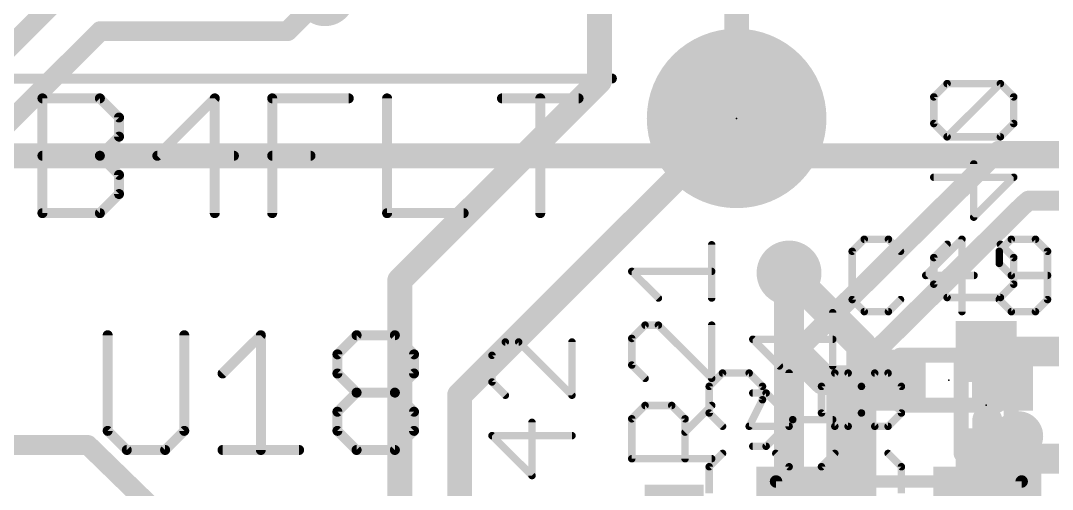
# Model space of a CAD drawing. Extents: x -18 to 144, y -21 to 125.
# Drawn here: x 43.38 to 53.89, y 79.15 to 83.93 of the extents above; entities that cross this region are included whole.
import ezdxf

# ---------------------------------------------------------------- set-up
doc = ezdxf.new("R2010")
doc.units = 0
for name, color, linetype in [('1', 22, 'CONTINUOUS'), ('15', 23, 'CONTINUOUS'), ('16', 132, 'CONTINUOUS'), ('17', 1, 'CONTINUOUS'), ('18', 110, 'CONTINUOUS'), ('2', 110, 'CONTINUOUS'), ('21', 253, 'CONTINUOUS'), ('22', 251, 'CONTINUOUS'), ('23', 53, 'CONTINUOUS'), ('24', 53, 'CONTINUOUS'), ('25', 253, 'CONTINUOUS'), ('27', 252, 'CONTINUOUS'), ('28', 251, 'CONTINUOUS')]:
    doc.layers.add(name, color=color, linetype=linetype)

# ---------------------------------------------------------------- blocks, each defined once
blk = doc.blocks.new('ROUNDP')
at = {"const_width": 0.5}
blk.add_lwpolyline([(0, -0.25, 1), (0, 0.25, 1), (0, -0.25)], format="xyb", dxfattribs=at)
blk = doc.blocks.new('RECT')
blk.add_solid([(-0.5, -0.5), (0.5, -0.5), (-0.5, 0.5), (0.5, 0.5)])
blk = doc.blocks.new('ROUNDV')
at = {"const_width": 0.5}
blk.add_lwpolyline([(0, -0.25, 1), (0, 0.25, 1), (0, -0.25)], format="xyb", dxfattribs=at)

msp = doc.modelspace()

# ---------------------------------------------------------------- linework, layer by layer
at = {"layer": '1'}
for points, const_width in [([(50.673, 82.931), (50.673, 84.655)], 0.254), ([(51.2064, 80.6196), (51.2064, 81.3562)], 0.3048), ([(51.2064, 78.8956), (51.2064, 80.6196)], 0.3048), ([(51.562, 80.264), (51.2064, 80.6196)], 0.3048), ([(52.2859, 80.264), (51.562, 80.264)], 0.3048), ([(53.224, 79.8559), (53.3781, 80.264)], 0.1524), ([(53.224, 78.932), (53.224, 79.8559)], 0.3048), ([(44.069, 79.6036), (38.3032, 79.6036)], 0.2032), ([(45.0596, 78.6384), (44.069, 79.6036)], 0.2032)]:
    msp.add_lwpolyline(points, dxfattribs=dict(at, const_width=const_width))
for points, const_width in [([(50.6095, 82.931, 1), (50.7365, 82.931)], 0.127), ([(51.2826, 81.3562, 1), (51.1302, 81.3562)], 0.1524), ([(51.2826, 80.6196, 1), (51.1302, 80.6196)], 0.1524), ([(51.2603, 80.6735, 1), (51.1525, 80.5657)], 0.1524), ([(51.1302, 80.6196, 1), (51.2826, 80.6196)], 0.1524), ([(51.562, 80.3402, 1), (51.562, 80.1878)], 0.1524), ([(51.5081, 80.2101, 1), (51.6159, 80.3179)], 0.1524), ([(52.2859, 80.1878, 1), (52.2859, 80.3402)], 0.1524), ([(53.4137, 80.2505, 1), (53.3425, 80.2775)], 0.0762), ([(53.3002, 79.8559, 1), (53.1478, 79.8559)], 0.1524), ([(53.1884, 79.8694, 1), (53.2596, 79.8424)], 0.0762), ([(44.1045, 79.64, 1), (44.0335, 79.5672)], 0.1016), ([(44.069, 79.5528, 1), (44.069, 79.6544)], 0.1016)]:
    msp.add_lwpolyline(points, format="xyb", dxfattribs=dict(at, const_width=const_width))
at = {"layer": '15'}
for points, const_width in [([(44.069, 84.455), (42.672, 83.058)], 0.2032), ([(46.4566, 84.1756), (46.101, 83.82)], 0.2032), ([(44.196, 83.82), (42.926, 82.55)], 0.2032), ([(46.101, 83.82), (44.196, 83.82)], 0.2032), ([(38.608, 82.55), (68.58, 82.55)], 0.254)]:
    msp.add_lwpolyline(points, dxfattribs=dict(at, const_width=const_width))
at = {"layer": '15', "const_width": 0.1016}
for points in [[(44.196, 83.8708, 1), (44.196, 83.7692)], [(44.2319, 83.7841, 1), (44.1601, 83.8559)], [(46.101, 83.7692, 1), (46.101, 83.8708)], [(46.0651, 83.8559, 1), (46.1369, 83.7841)]]:
    msp.add_lwpolyline(points, format="xyb", dxfattribs=at)
at = {"layer": '16'}
for points, const_width in [([(49.276, 83.312), (49.276, 84.074)], 0.254), ([(47.244, 81.28), (49.276, 83.312)], 0.254), ([(47.8536, 80.1116), (50.673, 82.931)], 0.254), ([(51.943, 80.6196), (51.2064, 81.3562)], 0.3048), ([(47.244, 76.708), (47.244, 81.28)], 0.254), ([(51.943, 78.3971), (51.943, 80.6196)], 0.3048), ([(53.213, 80.5561), (54.356, 80.5561)], 0.3048), ([(47.8536, 76.3016), (47.8536, 80.1116)], 0.254), ([(53.213, 79.4639), (54.356, 79.4639)], 0.3048)]:
    msp.add_lwpolyline(points, dxfattribs=dict(at, const_width=const_width))
for points, const_width in [([(49.3209, 83.2671, 1), (49.2311, 83.3569)], 0.127), ([(49.2125, 83.312, 1), (49.3395, 83.312)], 0.127), ([(50.7179, 82.8861, 1), (50.6281, 82.9759)], 0.127), ([(51.2603, 81.4101, 1), (51.1525, 81.3023)], 0.1524), ([(47.3075, 81.28, 1), (47.1805, 81.28)], 0.127), ([(47.1991, 81.3249, 1), (47.2889, 81.2351)], 0.127), ([(52.0192, 80.6196, 1), (51.8668, 80.6196)], 0.1524), ([(51.8891, 80.5657, 1), (51.9969, 80.6735)], 0.1524), ([(53.213, 80.6323, 1), (53.213, 80.4799)], 0.1524), ([(47.9171, 80.1116, 1), (47.7901, 80.1116)], 0.127), ([(47.8087, 80.1565, 1), (47.8985, 80.0667)], 0.127), ([(53.213, 79.5401, 1), (53.213, 79.3877)], 0.1524)]:
    msp.add_lwpolyline(points, format="xyb", dxfattribs=dict(at, const_width=const_width))
at = {"layer": '2', "const_width": 0.2032}
for points in [[(51.2572, 80.5307), (53.34, 82.6008)], [(56.134, 82.6008), (53.34, 82.6008)], [(51.689, 80.1624), (53.5899, 82.0462)], [(53.6448, 82.0928), (53.5899, 82.0462)], [(55.626, 82.0928), (53.6448, 82.0928)], [(51.2572, 76.3016), (51.2572, 80.5307)], [(51.689, 76.0222), (51.689, 80.1624)]]:
    msp.add_lwpolyline(points, dxfattribs=at)
at = {"layer": '2', "const_width": 0.1016}
for points in [[(53.34, 82.6516, 1), (53.34, 82.55)], [(53.3758, 82.5648, 1), (53.3042, 82.6368)], [(53.557, 82.0849, 1), (53.6228, 82.0074)], [(53.6256, 82.0101, 1), (53.5541, 82.0822)], [(53.6448, 82.1436, 1), (53.6448, 82.042)], [(53.6777, 82.0541, 1), (53.612, 82.1315)], [(51.308, 80.5307, 1), (51.2064, 80.5307)], [(51.2214, 80.5667, 1), (51.293, 80.4947)], [(51.7398, 80.1624, 1), (51.6382, 80.1624)], [(51.6532, 80.1985, 1), (51.7248, 80.1263)]]:
    msp.add_lwpolyline(points, format="xyb", dxfattribs=at)
at = {"layer": '21'}
for points, const_width in [([(42.3866, 83.3374), (49.403, 83.3374)], 0.1016), ([(43.6068, 81.9658), (43.6068, 83.1352)], 0.1016), ([(43.6068, 83.1352), (44.1915, 83.1352)], 0.1016), ([(44.1915, 83.1352), (44.3864, 82.9403)], 0.1016), ([(45.3609, 83.1352), (44.7762, 82.5505)], 0.1016), ([(45.3609, 81.9658), (45.3609, 83.1352)], 0.1016), ([(45.9456, 81.9658), (45.9456, 83.1352)], 0.1016), ([(45.9456, 83.1352), (46.7252, 83.1352)], 0.1016), ([(47.115, 83.1352), (47.115, 81.9658)], 0.1016), ([(48.2844, 83.1352), (49.064, 83.1352)], 0.1016), ([(48.6742, 81.9658), (48.6742, 83.1352)], 0.1016), ([(44.3864, 82.9403), (44.3864, 82.7454)], 0.1016), ([(44.3864, 82.7454), (44.1915, 82.5505)], 0.1016), ([(43.6068, 82.5505), (44.1915, 82.5505)], 0.1016), ([(44.1915, 82.5505), (44.3864, 82.3556)], 0.1016), ([(44.7762, 82.5505), (45.5558, 82.5505)], 0.1016), ([(45.9456, 82.5505), (46.3354, 82.5505)], 0.1016), ([(44.3864, 82.3556), (44.3864, 82.1607)], 0.1016), ([(44.3864, 82.1607), (44.1915, 81.9658)], 0.1016), ([(44.1915, 81.9658), (43.6068, 81.9658)], 0.1016), ([(47.115, 81.9658), (47.8946, 81.9658)], 0.1016), ([(53.332, 80.518), (52.332, 80.518)], 0.1524), ([(52.332, 80.01), (53.332, 80.01)], 0.1524), ([(51.074, 77.232), (51.074, 79.232)], 0.127), ([(51.074, 79.232), (53.574, 79.232)], 0.127), ([(53.574, 79.232), (53.574, 77.232)], 0.127)]:
    msp.add_lwpolyline(points, dxfattribs=dict(at, const_width=const_width))
for points, const_width in [([(49.403, 83.312, 1), (49.403, 83.3628)], 0.0508), ([(43.6322, 83.1352, 1), (43.5814, 83.1352)], 0.0508), ([(43.6068, 83.1606, 1), (43.6068, 83.1098)], 0.0508), ([(44.2095, 83.1532, 1), (44.1735, 83.1172)], 0.0508), ([(44.1915, 83.1098, 1), (44.1915, 83.1606)], 0.0508), ([(45.3863, 83.1352, 1), (45.3355, 83.1352)], 0.0508), ([(45.3789, 83.1172, 1), (45.3429, 83.1532)], 0.0508), ([(45.971, 83.1352, 1), (45.9202, 83.1352)], 0.0508), ([(45.9456, 83.1606, 1), (45.9456, 83.1098)], 0.0508), ([(46.7252, 83.1098, 1), (46.7252, 83.1606)], 0.0508), ([(47.1404, 83.1352, 1), (47.0896, 83.1352)], 0.0508), ([(48.2844, 83.1606, 1), (48.2844, 83.1098)], 0.0508), ([(48.6996, 83.1352, 1), (48.6488, 83.1352)], 0.0508), ([(49.064, 83.1098, 1), (49.064, 83.1606)], 0.0508), ([(44.4118, 82.9403, 1), (44.361, 82.9403)], 0.0508), ([(44.3684, 82.9223, 1), (44.4044, 82.9583)], 0.0508), ([(44.361, 82.7454, 1), (44.4118, 82.7454)], 0.0508), ([(44.4044, 82.7274, 1), (44.3684, 82.7634)], 0.0508), ([(43.6068, 82.5759, 1), (43.6068, 82.5251)], 0.0508), ([(44.2095, 82.5685, 1), (44.1735, 82.5325)], 0.0508), ([(44.1735, 82.5685, 1), (44.2095, 82.5325)], 0.0508), ([(44.1915, 82.5251, 1), (44.1915, 82.5759)], 0.0508), ([(44.7582, 82.5685, 1), (44.7942, 82.5325)], 0.0508), ([(44.7762, 82.5759, 1), (44.7762, 82.5251)], 0.0508), ([(45.5558, 82.5251, 1), (45.5558, 82.5759)], 0.0508), ([(45.9456, 82.5759, 1), (45.9456, 82.5251)], 0.0508), ([(46.3354, 82.5251, 1), (46.3354, 82.5759)], 0.0508), ([(44.4118, 82.3556, 1), (44.361, 82.3556)], 0.0508), ([(44.3684, 82.3376, 1), (44.4044, 82.3736)], 0.0508), ([(44.361, 82.1607, 1), (44.4118, 82.1607)], 0.0508), ([(44.4044, 82.1427, 1), (44.3684, 82.1787)], 0.0508), ([(43.6068, 81.9912, 1), (43.6068, 81.9404)], 0.0508), ([(43.5814, 81.9658, 1), (43.6322, 81.9658)], 0.0508), ([(44.1735, 81.9838, 1), (44.2095, 81.9478)], 0.0508), ([(44.1915, 81.9404, 1), (44.1915, 81.9912)], 0.0508), ([(45.3355, 81.9658, 1), (45.3863, 81.9658)], 0.0508), ([(45.9202, 81.9658, 1), (45.971, 81.9658)], 0.0508), ([(47.115, 81.9912, 1), (47.115, 81.9404)], 0.0508), ([(47.0896, 81.9658, 1), (47.1404, 81.9658)], 0.0508), ([(47.8946, 81.9404, 1), (47.8946, 81.9912)], 0.0508), ([(48.6488, 81.9658, 1), (48.6996, 81.9658)], 0.0508), ([(52.332, 80.5561, 1), (52.332, 80.4799)], 0.0762), ([(53.332, 80.4799, 1), (53.332, 80.5561)], 0.0762), ([(52.332, 80.0481, 1), (52.332, 79.9719)], 0.0762), ([(53.332, 79.9719, 1), (53.332, 80.0481)], 0.0762), ([(53.539, 79.567, 1), (53.539, 79.821, 1), (53.539, 79.567)], 0.254), ([(51.074, 79.2638, 1), (51.074, 79.2002)], 0.0635), ([(51.1058, 79.232, 1), (51.0423, 79.232)], 0.0635), ([(53.6058, 79.232, 1), (53.5423, 79.232)], 0.0635), ([(53.574, 79.2002, 1), (53.574, 79.2638)], 0.0635)]:
    msp.add_lwpolyline(points, format="xyb", dxfattribs=dict(at, const_width=const_width))
at = {"layer": '22', "const_width": 0.1524}
for points in [[(52.959, 79.51), (52.959, 80.51)], [(53.467, 80.51), (53.467, 79.51)]]:
    msp.add_lwpolyline(points, dxfattribs=at)
at = {"layer": '22', "const_width": 0.0762}
for points in [[(52.9971, 80.51, 1), (52.9209, 80.51)], [(53.5051, 80.51, 1), (53.4289, 80.51)], [(52.9209, 79.51, 1), (52.9971, 79.51)], [(53.4289, 79.51, 1), (53.5051, 79.51)]]:
    msp.add_lwpolyline(points, format="xyb", dxfattribs=at)
at = {"layer": '23'}
for p in [(50.673, 82.931), (52.832, 80.264)]:
    msp.add_point(p, dxfattribs=at)
at = {"layer": '24'}
msp.add_point((53.213, 80.01), dxfattribs=at)
at = {"layer": '25', "const_width": 0.0762}
for points in [[(50.419, 81.1011), (50.419, 81.6434)], [(49.8767, 81.1011), (49.6055, 81.3722)], [(49.6055, 81.3722), (50.419, 81.3722)], [(51.6509, 80.4095), (51.6509, 80.9518)], [(49.7411, 80.8248), (49.6055, 80.6892)], [(49.8767, 80.8248), (49.7411, 80.8248)], [(50.419, 80.2825), (49.8767, 80.8248)], [(50.419, 80.8248), (50.419, 80.2825)], [(48.3187, 80.6528), (48.1831, 80.5172)], [(48.4543, 80.6528), (48.3187, 80.6528)], [(48.9966, 80.1105), (48.4543, 80.6528)], [(48.9966, 80.6528), (48.9966, 80.1105)], [(49.6055, 80.6892), (49.6055, 80.4181)], [(51.1086, 80.4095), (50.8374, 80.6806)], [(50.8374, 80.6806), (51.6509, 80.6806)], [(48.1831, 80.5172), (48.1831, 80.246)], [(49.6055, 80.4181), (49.7411, 80.2825)], [(48.1831, 80.246), (48.3187, 80.1105)], [(50.973, 80.1332), (50.8374, 80.1332)], [(51.2442, 79.8621), (50.973, 80.1332)], [(49.6055, 79.8706), (49.7411, 80.0062)], [(49.7411, 80.0062), (50.0123, 80.0062)], [(50.0123, 80.0062), (50.1478, 79.8706)], [(50.1478, 79.7351), (50.419, 80.0062)], [(48.5899, 79.2919), (48.5899, 79.8342)], [(49.6055, 79.4639), (49.6055, 79.8706)], [(50.1478, 79.8706), (50.1478, 79.4639)], [(50.973, 79.5909), (51.2442, 79.8621)], [(51.2442, 79.8621), (51.6509, 79.8621)], [(48.9966, 79.6986), (48.1831, 79.6986)], [(48.1831, 79.6986), (48.5899, 79.2919)], [(50.8374, 79.5909), (50.973, 79.5909)], [(50.419, 79.4639), (49.6055, 79.4639)]]:
    msp.add_lwpolyline(points, dxfattribs=at)
at = {"layer": '25', "const_width": 0.0381}
for points in [[(50.4381, 81.6434, 1), (50.4, 81.6434)], [(49.619, 81.3857, 1), (49.592, 81.3587)], [(49.6055, 81.3913, 1), (49.6055, 81.3532)], [(50.419, 81.3532, 1), (50.419, 81.3913)], [(49.8632, 81.0876, 1), (49.8901, 81.1145)], [(50.4, 81.1011, 1), (50.4381, 81.1011)], [(51.67, 80.9518, 1), (51.6319, 80.9518)], [(49.7411, 80.8439, 1), (49.7411, 80.8058)], [(49.7546, 80.8113, 1), (49.7276, 80.8383)], [(49.8901, 80.8383, 1), (49.8632, 80.8113)], [(49.8767, 80.8058, 1), (49.8767, 80.8439)], [(50.4381, 80.8248, 1), (50.4, 80.8248)], [(48.3187, 80.6718, 1), (48.3187, 80.6337)], [(48.3322, 80.6393, 1), (48.3052, 80.6663)], [(48.4677, 80.6663, 1), (48.4408, 80.6393)], [(48.4543, 80.6337, 1), (48.4543, 80.6718)], [(49.0157, 80.6528, 1), (48.9776, 80.6528)], [(49.592, 80.7027, 1), (49.619, 80.6758)], [(49.6246, 80.6892, 1), (49.5865, 80.6892)], [(50.8509, 80.6941, 1), (50.8239, 80.6672)], [(50.8374, 80.6997, 1), (50.8374, 80.6616)], [(51.6509, 80.6616, 1), (51.6509, 80.6997)], [(48.2022, 80.5172, 1), (48.1641, 80.5172)], [(48.1696, 80.5307, 1), (48.1966, 80.5037)], [(49.619, 80.4315, 1), (49.592, 80.4046)], [(49.5865, 80.4181, 1), (49.6246, 80.4181)], [(51.0951, 80.396, 1), (51.122, 80.4229)], [(51.6319, 80.4095, 1), (51.67, 80.4095)], [(48.1966, 80.2595, 1), (48.1696, 80.2326)], [(48.1641, 80.246, 1), (48.2022, 80.246)], [(49.7276, 80.269, 1), (49.7546, 80.2959)], [(50.4, 80.2825, 1), (50.4381, 80.2825)], [(50.4055, 80.269, 1), (50.4325, 80.2959)], [(48.3052, 80.097, 1), (48.3322, 80.1239)], [(48.9776, 80.1105, 1), (49.0157, 80.1105)], [(48.9831, 80.097, 1), (49.0101, 80.1239)], [(50.8374, 80.1523, 1), (50.8374, 80.1142)], [(50.9865, 80.1467, 1), (50.9595, 80.1198)], [(50.973, 80.1142, 1), (50.973, 80.1523)], [(49.7411, 80.0253, 1), (49.7411, 79.9872)], [(49.7546, 79.9928, 1), (49.7276, 80.0197)], [(50.0257, 80.0197, 1), (49.9988, 79.9928)], [(50.0123, 79.9872, 1), (50.0123, 80.0253)], [(50.4325, 79.9928, 1), (50.4055, 80.0197)], [(48.6089, 79.8342, 1), (48.5708, 79.8342)], [(49.592, 79.8841, 1), (49.619, 79.8572)], [(49.6246, 79.8706, 1), (49.5865, 79.8706)], [(50.1669, 79.8706, 1), (50.1288, 79.8706)], [(50.1344, 79.8572, 1), (50.1613, 79.8841)], [(51.2442, 79.8811, 1), (51.2442, 79.843)], [(51.2576, 79.8486, 1), (51.2307, 79.8755)], [(51.2307, 79.8486, 1), (51.2576, 79.8755)], [(51.6509, 79.843, 1), (51.6509, 79.8811)], [(48.1966, 79.7121, 1), (48.1696, 79.6852)], [(48.1831, 79.7177, 1), (48.1831, 79.6796)], [(48.9966, 79.6796, 1), (48.9966, 79.7177)], [(50.1344, 79.7485, 1), (50.1613, 79.7216)], [(50.8374, 79.6099, 1), (50.8374, 79.5719)], [(50.9595, 79.6044, 1), (50.9865, 79.5774)], [(50.973, 79.5719, 1), (50.973, 79.6099)], [(49.6055, 79.483, 1), (49.6055, 79.4449)], [(50.419, 79.4449, 1), (50.419, 79.483)], [(49.5865, 79.4639, 1), (49.6246, 79.4639)], [(50.1288, 79.4639, 1), (50.1669, 79.4639)], [(48.5708, 79.2919, 1), (48.6089, 79.2919)], [(48.5764, 79.2784, 1), (48.6033, 79.3053)]]:
    msp.add_lwpolyline(points, format="xyb", dxfattribs=at)
at = {"layer": '27'}
for points, const_width in [([(51.9719, 81.6997), (51.8491, 81.5769)], 0.0762), ([(52.2177, 81.6997), (51.9719, 81.6997)], 0.0762), ([(52.3406, 81.5769), (52.2177, 81.6997)], 0.0762), ([(52.9661, 81.6997), (52.5975, 81.3311)], 0.0762), ([(52.9661, 80.9625), (52.9661, 81.6997)], 0.0762), ([(53.4688, 81.6997), (53.3459, 81.5769)], 0.0762), ([(53.7145, 81.6997), (53.4688, 81.6997)], 0.0762), ([(53.8374, 81.5769), (53.7145, 81.6997)], 0.0762), ([(51.8491, 81.5769), (51.8491, 81.0854)], 0.0762), ([(53.3459, 81.5769), (53.3459, 81.454)], 0.0762), ([(53.8374, 81.0854), (53.8374, 81.5769)], 0.0762), ([(53.3459, 81.454), (53.4688, 81.3311)], 0.0762), ([(52.5975, 81.3311), (53.089, 81.3311)], 0.0762), ([(53.4688, 81.3311), (53.8374, 81.3311)], 0.0762), ([(51.8491, 81.0854), (51.9719, 80.9625)], 0.0762), ([(52.2177, 80.9625), (52.3406, 81.0854)], 0.0762), ([(53.3459, 81.0854), (53.4688, 80.9625)], 0.0762), ([(53.7145, 80.9625), (53.8374, 81.0854)], 0.0762), ([(51.9719, 80.9625), (52.2177, 80.9625)], 0.0762), ([(53.4688, 80.9625), (53.7145, 80.9625)], 0.0762), ([(44.2707, 80.7222), (44.2707, 79.7477)], 0.1016), ([(45.0503, 79.7477), (45.0503, 80.7222)], 0.1016), ([(45.4401, 80.3324), (45.8299, 80.7222)], 0.1016), ([(45.8299, 80.7222), (45.8299, 79.5528)], 0.1016), ([(46.6095, 80.5273), (46.8044, 80.7222)], 0.1016), ([(46.8044, 80.7222), (47.1942, 80.7222)], 0.1016), ([(47.1942, 80.7222), (47.3891, 80.5273)], 0.1016), ([(46.6095, 80.3324), (46.6095, 80.5273)], 0.1016), ([(47.3891, 80.5273), (47.3891, 80.3324)], 0.1016), ([(46.8044, 80.1375), (46.6095, 80.3324)], 0.1016), ([(47.3891, 80.3324), (47.1942, 80.1375)], 0.1016), ([(46.6095, 79.9426), (46.8044, 80.1375)], 0.1016), ([(46.8044, 80.1375), (47.1942, 80.1375)], 0.1016), ([(47.1942, 80.1375), (47.3891, 79.9426)], 0.1016), ([(46.6095, 79.7477), (46.6095, 79.9426)], 0.1016), ([(47.3891, 79.9426), (47.3891, 79.7477)], 0.1016), ([(44.2707, 79.7477), (44.4656, 79.5528)], 0.1016), ([(44.8554, 79.5528), (45.0503, 79.7477)], 0.1016), ([(46.8044, 79.5528), (46.6095, 79.7477)], 0.1016), ([(47.3891, 79.7477), (47.1942, 79.5528)], 0.1016), ([(44.4656, 79.5528), (44.8554, 79.5528)], 0.1016), ([(45.4401, 79.5528), (46.2197, 79.5528)], 0.1016), ([(47.1942, 79.5528), (46.8044, 79.5528)], 0.1016)]:
    msp.add_lwpolyline(points, dxfattribs=dict(at, const_width=const_width))
for points, const_width in [([(51.9719, 81.7188, 1), (51.9719, 81.6807)], 0.0381), ([(51.9854, 81.6863, 1), (51.9585, 81.7132)], 0.0381), ([(52.2312, 81.7132, 1), (52.2042, 81.6863)], 0.0381), ([(52.2177, 81.6807, 1), (52.2177, 81.7188)], 0.0381), ([(52.9852, 81.6997, 1), (52.9471, 81.6997)], 0.0381), ([(52.9796, 81.6863, 1), (52.9526, 81.7132)], 0.0381), ([(53.4688, 81.7188, 1), (53.4688, 81.6807)], 0.0381), ([(53.4822, 81.6863, 1), (53.4553, 81.7132)], 0.0381), ([(53.728, 81.7132, 1), (53.7011, 81.6863)], 0.0381), ([(53.7145, 81.6807, 1), (53.7145, 81.7188)], 0.0381), ([(51.8681, 81.5769, 1), (51.83, 81.5769)], 0.0381), ([(51.8356, 81.5903, 1), (51.8625, 81.5634)], 0.0381), ([(52.3271, 81.5634, 1), (52.354, 81.5903)], 0.0381), ([(53.3324, 81.5903, 1), (53.3594, 81.5634)], 0.0381), ([(53.365, 81.5769, 1), (53.3269, 81.5769)], 0.0381), ([(53.8564, 81.5769, 1), (53.8183, 81.5769)], 0.0381), ([(53.8239, 81.5634, 1), (53.8509, 81.5903)], 0.0381), ([(53.3594, 81.4675, 1), (53.3324, 81.4405)], 0.0381), ([(53.3269, 81.454, 1), (53.365, 81.454)], 0.0381), ([(52.5975, 81.3502, 1), (52.5975, 81.3121)], 0.0381), ([(52.584, 81.3446, 1), (52.611, 81.3176)], 0.0381), ([(53.089, 81.3121, 1), (53.089, 81.3502)], 0.0381), ([(53.4688, 81.3502, 1), (53.4688, 81.3121)], 0.0381), ([(53.4553, 81.3176, 1), (53.4822, 81.3446)], 0.0381), ([(53.8374, 81.3121, 1), (53.8374, 81.3502)], 0.0381), ([(51.83, 81.0854, 1), (51.8681, 81.0854)], 0.0381), ([(51.8625, 81.0988, 1), (51.8356, 81.0719)], 0.0381), ([(52.354, 81.0719, 1), (52.3271, 81.0988)], 0.0381), ([(53.3594, 81.0988, 1), (53.3324, 81.0719)], 0.0381), ([(53.8183, 81.0854, 1), (53.8564, 81.0854)], 0.0381), ([(53.8509, 81.0719, 1), (53.8239, 81.0988)], 0.0381), ([(51.9719, 80.9815, 1), (51.9719, 80.9435)], 0.0381), ([(51.9585, 80.949, 1), (51.9854, 80.976)], 0.0381), ([(52.2042, 80.976, 1), (52.2312, 80.949)], 0.0381), ([(52.2177, 80.9435, 1), (52.2177, 80.9815)], 0.0381), ([(52.9471, 80.9625, 1), (52.9852, 80.9625)], 0.0381), ([(53.4688, 80.9815, 1), (53.4688, 80.9435)], 0.0381), ([(53.4553, 80.949, 1), (53.4822, 80.976)], 0.0381), ([(53.7011, 80.976, 1), (53.728, 80.949)], 0.0381), ([(53.7145, 80.9435, 1), (53.7145, 80.9815)], 0.0381), ([(44.2961, 80.7222, 1), (44.2453, 80.7222)], 0.0508), ([(45.0757, 80.7222, 1), (45.0249, 80.7222)], 0.0508), ([(45.8553, 80.7222, 1), (45.8045, 80.7222)], 0.0508), ([(45.8479, 80.7042, 1), (45.8119, 80.7402)], 0.0508), ([(46.8044, 80.7476, 1), (46.8044, 80.6968)], 0.0508), ([(46.8224, 80.7042, 1), (46.7864, 80.7402)], 0.0508), ([(47.2122, 80.7402, 1), (47.1762, 80.7042)], 0.0508), ([(47.1942, 80.6968, 1), (47.1942, 80.7476)], 0.0508), ([(46.5915, 80.5453, 1), (46.6275, 80.5093)], 0.0508), ([(46.6349, 80.5273, 1), (46.5841, 80.5273)], 0.0508), ([(47.4145, 80.5273, 1), (47.3637, 80.5273)], 0.0508), ([(47.3711, 80.5093, 1), (47.4071, 80.5453)], 0.0508), ([(45.4221, 80.3504, 1), (45.4581, 80.3144)], 0.0508), ([(46.6275, 80.3504, 1), (46.5915, 80.3144)], 0.0508), ([(46.5841, 80.3324, 1), (46.6349, 80.3324)], 0.0508), ([(47.3637, 80.3324, 1), (47.4145, 80.3324)], 0.0508), ([(47.4071, 80.3144, 1), (47.3711, 80.3504)], 0.0508), ([(46.8044, 80.1629, 1), (46.8044, 80.1121)], 0.0508), ([(46.8224, 80.1195, 1), (46.7864, 80.1555)], 0.0508), ([(46.7864, 80.1195, 1), (46.8224, 80.1555)], 0.0508), ([(47.2122, 80.1555, 1), (47.1762, 80.1195)], 0.0508), ([(47.1762, 80.1555, 1), (47.2122, 80.1195)], 0.0508), ([(47.1942, 80.1121, 1), (47.1942, 80.1629)], 0.0508), ([(46.5915, 79.9606, 1), (46.6275, 79.9246)], 0.0508), ([(46.6349, 79.9426, 1), (46.5841, 79.9426)], 0.0508), ([(47.4145, 79.9426, 1), (47.3637, 79.9426)], 0.0508), ([(47.3711, 79.9246, 1), (47.4071, 79.9606)], 0.0508), ([(44.2887, 79.7657, 1), (44.2527, 79.7297)], 0.0508), ([(44.2453, 79.7477, 1), (44.2961, 79.7477)], 0.0508), ([(45.0249, 79.7477, 1), (45.0757, 79.7477)], 0.0508), ([(45.0683, 79.7297, 1), (45.0323, 79.7657)], 0.0508), ([(46.6275, 79.7657, 1), (46.5915, 79.7297)], 0.0508), ([(46.5841, 79.7477, 1), (46.6349, 79.7477)], 0.0508), ([(47.3637, 79.7477, 1), (47.4145, 79.7477)], 0.0508), ([(47.4071, 79.7297, 1), (47.3711, 79.7657)], 0.0508), ([(44.4656, 79.5782, 1), (44.4656, 79.5274)], 0.0508), ([(44.8554, 79.5274, 1), (44.8554, 79.5782)], 0.0508), ([(45.4401, 79.5782, 1), (45.4401, 79.5274)], 0.0508), ([(46.2197, 79.5274, 1), (46.2197, 79.5782)], 0.0508), ([(46.8044, 79.5782, 1), (46.8044, 79.5274)], 0.0508), ([(47.1942, 79.5274, 1), (47.1942, 79.5782)], 0.0508), ([(44.4476, 79.5348, 1), (44.4836, 79.5708)], 0.0508), ([(44.8374, 79.5708, 1), (44.8734, 79.5348)], 0.0508), ([(45.8045, 79.5528, 1), (45.8553, 79.5528)], 0.0508), ([(46.7864, 79.5348, 1), (46.8224, 79.5708)], 0.0508), ([(47.1762, 79.5708, 1), (47.2122, 79.5348)], 0.0508)]:
    msp.add_lwpolyline(points, format="xyb", dxfattribs=dict(at, const_width=const_width))
at = {"layer": '28', "const_width": 0.0762}
for points in [[(52.8152, 83.2857), (52.6796, 83.1501)], [(53.3575, 83.2857), (52.8152, 83.2857)], [(52.8152, 82.7434), (53.3575, 83.2857)], [(53.4931, 83.1501), (53.3575, 83.2857)], [(52.6796, 83.1501), (52.6796, 82.879)], [(53.4931, 82.879), (53.4931, 83.1501)], [(52.6796, 82.879), (52.8152, 82.7434)], [(53.3575, 82.7434), (53.4931, 82.879)], [(52.8152, 82.7434), (53.3575, 82.7434)], [(53.0863, 81.9248), (53.0863, 82.4671)], [(52.6796, 82.3316), (53.4931, 82.3316)], [(53.4931, 82.3316), (53.0863, 81.9248)], [(52.6796, 81.513), (52.8152, 81.6486)], [(53.3575, 81.6486), (53.4931, 81.513)], [(52.6796, 81.2418), (52.6796, 81.513)], [(53.4931, 81.513), (53.4931, 81.2418)], [(52.8152, 81.1062), (52.6796, 81.2418)], [(53.4931, 81.2418), (53.3575, 81.1062)], [(53.3575, 81.1062), (52.8152, 81.1062)], [(50.5292, 80.3364), (50.3936, 80.2008)], [(50.8003, 80.3364), (50.5292, 80.3364)], [(50.9359, 80.2008), (50.8003, 80.3364)], [(51.2071, 80.3364), (51.2071, 79.7941)], [(51.6722, 80.3364), (51.5366, 80.2008)], [(51.8078, 80.3364), (51.6722, 80.3364)], [(51.9433, 80.2008), (51.8078, 80.3364)], [(52.0789, 80.3364), (51.9433, 80.2008)], [(52.2145, 80.3364), (52.0789, 80.3364)], [(52.3501, 80.2008), (52.2145, 80.3364)], [(50.3936, 80.2008), (50.3936, 79.9297)], [(50.9359, 80.0653), (50.9359, 80.2008)], [(51.5366, 80.2008), (51.5366, 79.9297)], [(51.9433, 79.9297), (51.9433, 80.2008)], [(52.3501, 79.9297), (52.3501, 80.2008)], [(50.8003, 79.7941), (50.9359, 80.0653)], [(50.3936, 79.9297), (50.5292, 79.7941)], [(51.5366, 79.9297), (51.6722, 79.7941)], [(51.8078, 79.7941), (51.9433, 79.9297)], [(51.9433, 79.9297), (52.0789, 79.7941)], [(52.2145, 79.7941), (52.3501, 79.9297)], [(51.2071, 79.7941), (50.8003, 79.7941)], [(51.6722, 79.7941), (51.8078, 79.7941)], [(52.0789, 79.7941), (52.2145, 79.7941)], [(50.3936, 79.3823), (50.5292, 79.5179)], [(51.0715, 79.5179), (51.2071, 79.3823)], [(51.5366, 79.3823), (51.6722, 79.5179)], [(52.2145, 79.5179), (52.3501, 79.3823)], [(50.3936, 79.1111), (50.3936, 79.3823)], [(51.2071, 79.3823), (51.2071, 79.1111)], [(51.5366, 79.1111), (51.5366, 79.3823)], [(52.3501, 79.3823), (52.3501, 79.1111)]]:
    msp.add_lwpolyline(points, dxfattribs=at)
at = {"layer": '28', "const_width": 0.0381}
for points in [[(52.8152, 83.3048, 1), (52.8152, 83.2667)], [(52.8287, 83.2722, 1), (52.8017, 83.2992)], [(53.371, 83.2992, 1), (53.344, 83.2722)], [(53.371, 83.2722, 1), (53.344, 83.2992)], [(53.3575, 83.2667, 1), (53.3575, 83.3048)], [(52.6661, 83.1636, 1), (52.6931, 83.1367)], [(52.6987, 83.1501, 1), (52.6606, 83.1501)], [(53.5121, 83.1501, 1), (53.474, 83.1501)], [(53.4796, 83.1367, 1), (53.5066, 83.1636)], [(52.6931, 82.8924, 1), (52.6661, 82.8655)], [(52.6606, 82.879, 1), (52.6987, 82.879)], [(53.474, 82.879, 1), (53.5121, 82.879)], [(53.5066, 82.8655, 1), (53.4796, 82.8924)], [(52.8152, 82.7624, 1), (52.8152, 82.7243)], [(52.8017, 82.7569, 1), (52.8287, 82.7299)], [(52.8017, 82.7299, 1), (52.8287, 82.7569)], [(53.344, 82.7569, 1), (53.371, 82.7299)], [(53.3575, 82.7243, 1), (53.3575, 82.7624)], [(53.1054, 82.4671, 1), (53.0673, 82.4671)], [(52.6796, 82.3506, 1), (52.6796, 82.3125)], [(53.5066, 82.3181, 1), (53.4796, 82.345)], [(53.4931, 82.3125, 1), (53.4931, 82.3506)], [(53.0729, 81.9383, 1), (53.0998, 81.9113)], [(53.0673, 81.9248, 1), (53.1054, 81.9248)], [(52.8287, 81.6351, 1), (52.8017, 81.662)], [(53.371, 81.662, 1), (53.344, 81.6351)], [(52.6661, 81.5264, 1), (52.6931, 81.4995)], [(52.6987, 81.513, 1), (52.6606, 81.513)], [(53.5121, 81.513, 1), (53.474, 81.513)], [(53.4796, 81.4995, 1), (53.5066, 81.5264)], [(52.6931, 81.2553, 1), (52.6661, 81.2283)], [(52.6606, 81.2418, 1), (52.6987, 81.2418)], [(53.474, 81.2418, 1), (53.5121, 81.2418)], [(53.5066, 81.2283, 1), (53.4796, 81.2553)], [(52.8152, 81.1253, 1), (52.8152, 81.0872)], [(52.8017, 81.0928, 1), (52.8287, 81.1197)], [(53.344, 81.1197, 1), (53.371, 81.0928)], [(53.3575, 81.0872, 1), (53.3575, 81.1253)], [(50.5292, 80.3555, 1), (50.5292, 80.3174)], [(50.5427, 80.323, 1), (50.5157, 80.3499)], [(50.8138, 80.3499, 1), (50.7869, 80.323)], [(50.8003, 80.3174, 1), (50.8003, 80.3555)], [(51.2261, 80.3364, 1), (51.188, 80.3364)], [(51.6722, 80.3555, 1), (51.6722, 80.3174)], [(51.6857, 80.323, 1), (51.6587, 80.3499)], [(51.8212, 80.3499, 1), (51.7943, 80.323)], [(51.8078, 80.3174, 1), (51.8078, 80.3555)], [(52.0789, 80.3555, 1), (52.0789, 80.3174)], [(52.0924, 80.323, 1), (52.0655, 80.3499)], [(52.228, 80.3499, 1), (52.201, 80.323)], [(52.2145, 80.3174, 1), (52.2145, 80.3555)], [(50.4126, 80.2008, 1), (50.3745, 80.2008)], [(50.3801, 80.2143, 1), (50.4071, 80.1874)], [(50.955, 80.2008, 1), (50.9169, 80.2008)], [(50.9225, 80.1874, 1), (50.9494, 80.2143)], [(51.5556, 80.2008, 1), (51.5175, 80.2008)], [(51.5231, 80.2143, 1), (51.5501, 80.1874)], [(51.9624, 80.2008, 1), (51.9243, 80.2008)], [(51.9299, 80.2143, 1), (51.9568, 80.1874)], [(51.9299, 80.1874, 1), (51.9568, 80.2143)], [(52.3691, 80.2008, 1), (52.331, 80.2008)], [(52.3366, 80.1874, 1), (52.3636, 80.2143)], [(50.9169, 80.0653, 1), (50.955, 80.0653)], [(50.953, 80.0567, 1), (50.9189, 80.0738)], [(50.3745, 79.9297, 1), (50.4126, 79.9297)], [(50.4071, 79.9432, 1), (50.3801, 79.9162)], [(51.5175, 79.9297, 1), (51.5556, 79.9297)], [(51.5501, 79.9432, 1), (51.5231, 79.9162)], [(51.9568, 79.9432, 1), (51.9299, 79.9162)], [(51.9243, 79.9297, 1), (51.9624, 79.9297)], [(51.9568, 79.9162, 1), (51.9299, 79.9432)], [(52.331, 79.9297, 1), (52.3691, 79.9297)], [(52.3636, 79.9162, 1), (52.3366, 79.9432)], [(50.5157, 79.7806, 1), (50.5427, 79.8076)], [(50.8003, 79.8131, 1), (50.8003, 79.7751)], [(50.7833, 79.8026, 1), (50.8174, 79.7856)], [(51.188, 79.7941, 1), (51.2261, 79.7941)], [(51.2071, 79.7751, 1), (51.2071, 79.8131)], [(51.6722, 79.8131, 1), (51.6722, 79.7751)], [(51.6587, 79.7806, 1), (51.6857, 79.8076)], [(51.7943, 79.8076, 1), (51.8212, 79.7806)], [(51.8078, 79.7751, 1), (51.8078, 79.8131)], [(52.0789, 79.8131, 1), (52.0789, 79.7751)], [(52.0655, 79.7806, 1), (52.0924, 79.8076)], [(52.201, 79.8076, 1), (52.228, 79.7806)], [(52.2145, 79.7751, 1), (52.2145, 79.8131)], [(50.5427, 79.5044, 1), (50.5157, 79.5313)], [(51.085, 79.5313, 1), (51.058, 79.5044)], [(51.6857, 79.5044, 1), (51.6587, 79.5313)], [(52.228, 79.5313, 1), (52.201, 79.5044)], [(50.4126, 79.3823, 1), (50.3745, 79.3823)], [(50.3801, 79.3957, 1), (50.4071, 79.3688)], [(51.2261, 79.3823, 1), (51.188, 79.3823)], [(51.1936, 79.3688, 1), (51.2206, 79.3957)], [(51.5556, 79.3823, 1), (51.5175, 79.3823)], [(51.5231, 79.3957, 1), (51.5501, 79.3688)], [(52.3691, 79.3823, 1), (52.331, 79.3823)], [(52.3366, 79.3688, 1), (52.3636, 79.3957)]]:
    msp.add_lwpolyline(points, format="xyb", dxfattribs=at)

# ---------------------------------------------------------------- block references
at = {"layer": '1'}
for p, xscale, yscale, rotation in [((52.2859, 80.264), 0.62, 0.62, 180), ((53.3781, 80.264), 0.62, 0.62, 180), ((50.038, 78.921), 0.56, 0.6, 270)]:
    msp.add_blockref('RECT', p, dxfattribs=dict(at, xscale=xscale, yscale=yscale, rotation=rotation))
at = {"layer": '1', "xscale": 1.1, "yscale": 0.9}
for p in [(51.424, 78.932), (53.224, 78.932)]:
    msp.add_blockref('RECT', p, dxfattribs=at)
at = {"layer": '16', "xscale": 0.62, "yscale": 0.62, "rotation": 90}
for p in [(53.213, 80.5561), (53.213, 79.4639)]:
    msp.add_blockref('RECT', p, dxfattribs=at)
at = {"layer": '17'}
for xscale, yscale in [(1.8288, 1.8288), (1.8288, 1.8288), (1.6002, 1.6002), (1.6002, 1.6002)]:
    msp.add_blockref('ROUNDP', (50.673, 82.931), dxfattribs=dict(at, xscale=xscale, yscale=yscale))
at = {"layer": '18'}
for p, xscale, yscale in [((46.482, 84.1756), 0.6096, 0.6096), ((46.482, 84.1756), 0.6096, 0.6096), ((51.2064, 81.3562), 0.6604, 0.6604), ((51.2064, 81.3562), 0.6604, 0.6604)]:
    msp.add_blockref('ROUNDV', p, dxfattribs=dict(at, xscale=xscale, yscale=yscale))

doc.saveas('drawing.dxf')
